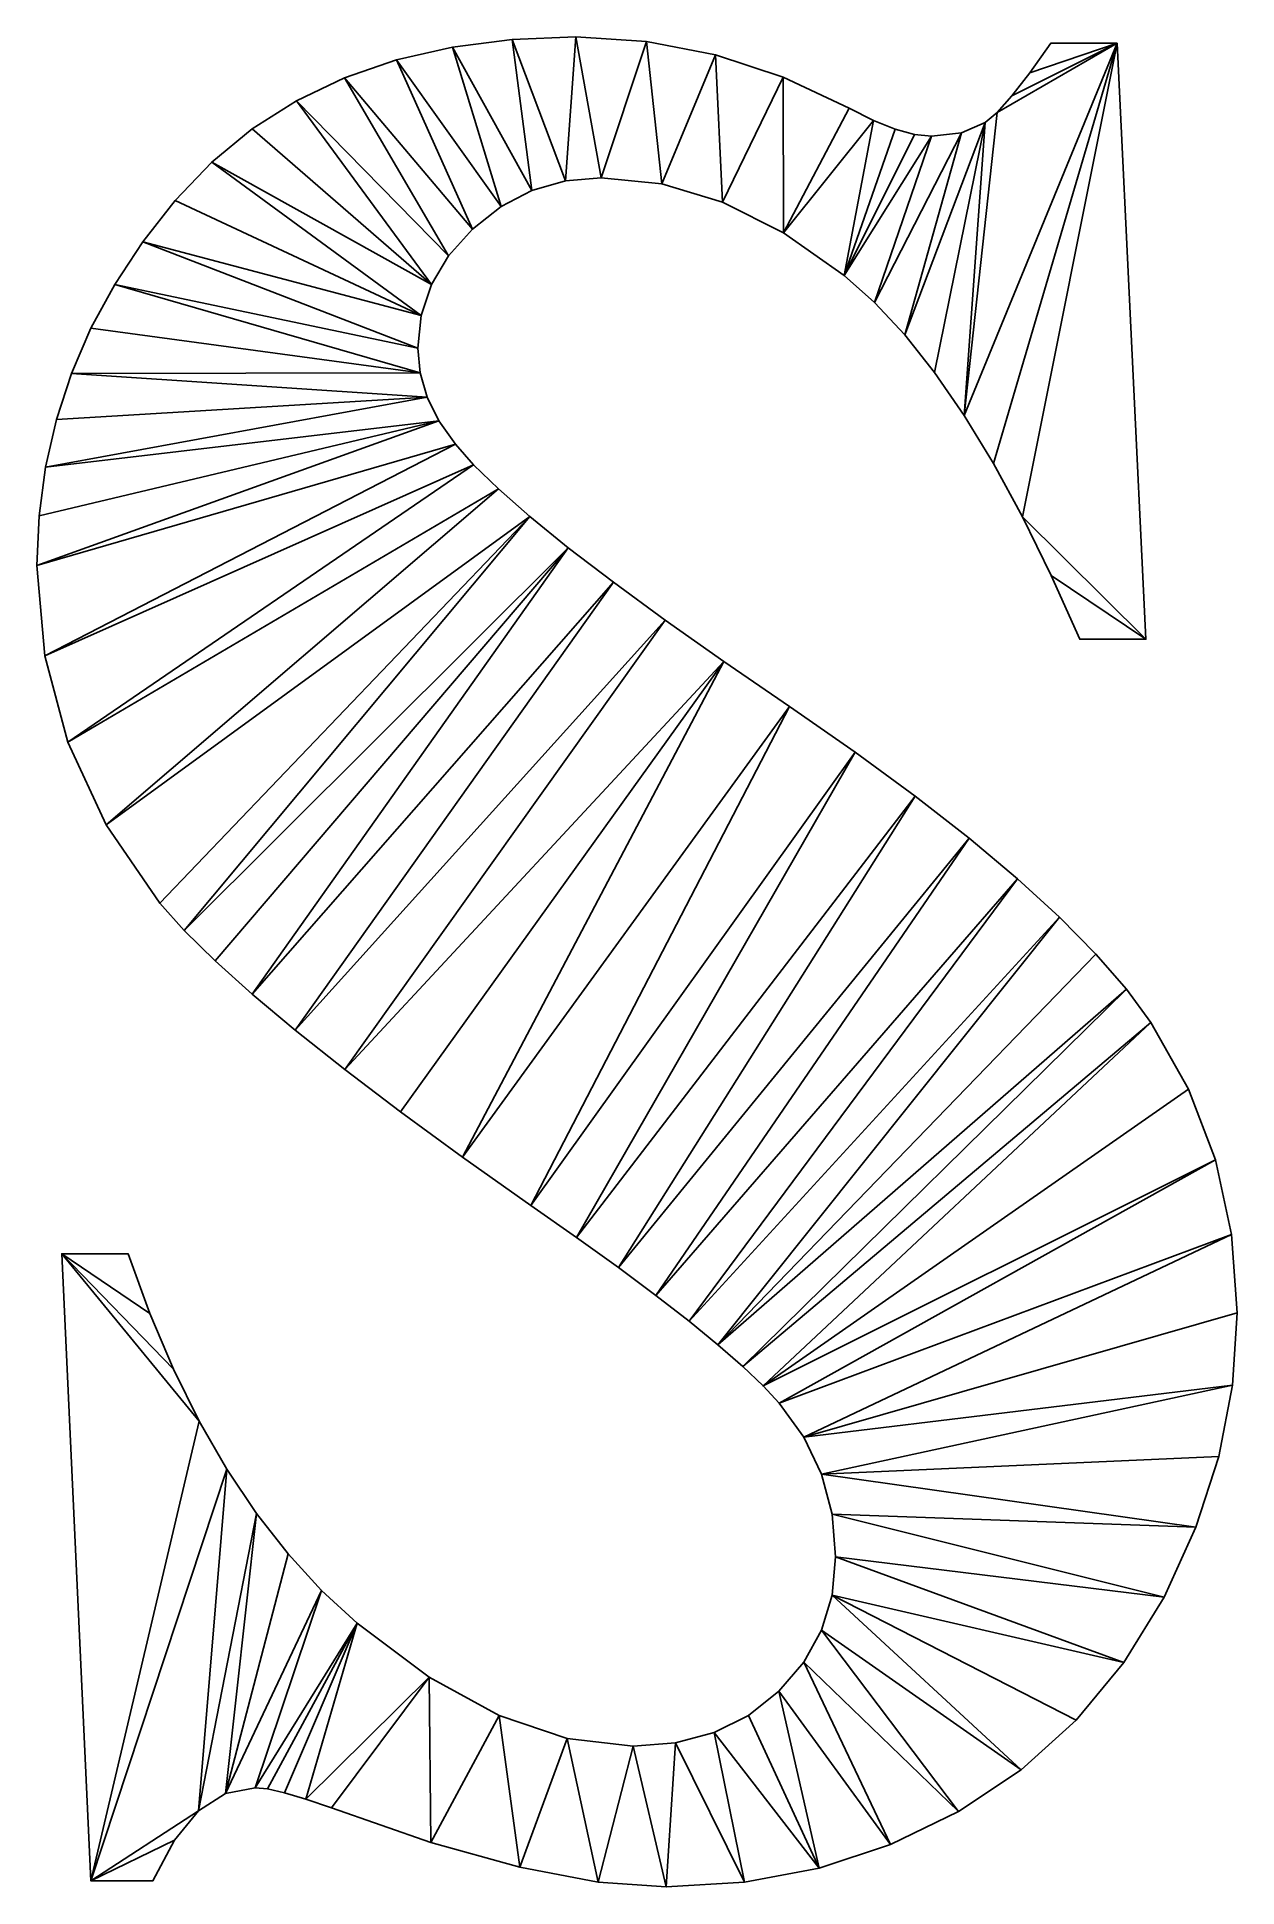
# Model space of a CAD drawing. Header units: metres. Extents: x 0.056 to 0.498, y -0.019 to 0.662.
import ezdxf

# ---------------------------------------------------------------- set-up
doc = ezdxf.new("R2010")
doc.units = ezdxf.units.M

msp = doc.modelspace()

# ---------------------------------------------------------------- meshes
at = {"layer": 'Armanisoft_0', "linetype": 'CONTINUOUS'}
mesh = msp.add_polyface(dxfattribs=at)
corners = [(0.075534, 0.555057), (0.196756, 0.538594), (0.068372, 0.53846), (0.084287, 0.571209), (0.195884, 0.547724), (0.094632, 0.586917), (0.197145, 0.559797), (0.106568, 0.602181), (0.120015, 0.616283), (0.200926, 0.571128), (0.134892, 0.628504), (0.151198, 0.638845), (0.207229, 0.581717), (0.168935, 0.647306), (0.216052, 0.591565), (0.188101, 0.653887), (0.226578, 0.599857), (0.208697, 0.658587), (0.237986, 0.60578), (0.230722, 0.661407), (0.068372, 0.53846, 0.229421), (0.199373, 0.529668, 0.229421), (0.196756, 0.538594, 0.229421), (0.075534, 0.555057, 0.229421), (0.084287, 0.571209, 0.229421), (0.195884, 0.547724, 0.229421), (0.094632, 0.586917, 0.229421), (0.197145, 0.559797, 0.229421), (0.106568, 0.602181, 0.229421), (0.120015, 0.616283, 0.229421), (0.200926, 0.571128, 0.229421), (0.134892, 0.628504, 0.229421), (0.151198, 0.638845, 0.229421), (0.207229, 0.581717, 0.229421), (0.168935, 0.647306, 0.229421), (0.216052, 0.591565, 0.229421), (0.188101, 0.653887, 0.229421), (0.226578, 0.599857, 0.229421), (0.208697, 0.658587, 0.229421), (0.237986, 0.60578, 0.229421), (0.230722, 0.661407, 0.229421), (0.226578, 0.599857), (0.237986, 0.60578), (0.237986, 0.60578, 0.229421), (0.226578, 0.599857, 0.229421), (0.216052, 0.591565), (0.216052, 0.591565, 0.229421), (0.207229, 0.581717), (0.207229, 0.581717, 0.229421), (0.200926, 0.571128), (0.200926, 0.571128, 0.229421), (0.197145, 0.559797), (0.197145, 0.559797, 0.229421), (0.195884, 0.547724), (0.195884, 0.547724, 0.229421), (0.196756, 0.538594), (0.196756, 0.538594, 0.229421), (0.075534, 0.555057), (0.068372, 0.53846), (0.068372, 0.53846, 0.229421), (0.075534, 0.555057, 0.229421), (0.084287, 0.571209), (0.084287, 0.571209, 0.229421), (0.094632, 0.586917), (0.094632, 0.586917, 0.229421), (0.106568, 0.602181), (0.106568, 0.602181, 0.229421), (0.120015, 0.616283), (0.120015, 0.616283, 0.229421), (0.134892, 0.628504), (0.134892, 0.628504, 0.229421), (0.151198, 0.638845), (0.151198, 0.638845, 0.229421), (0.168935, 0.647306), (0.168935, 0.647306, 0.229421), (0.188101, 0.653887), (0.188101, 0.653887, 0.229421), (0.208697, 0.658587), (0.208697, 0.658587, 0.229421), (0.230722, 0.661407), (0.230722, 0.661407, 0.229421)]
mesh.append_faces([[corners[k] for k in face] for face in [(0, 1, 2), (3, 4, 1), (3, 1, 0), (5, 6, 4), (5, 4, 3), (7, 6, 5), (8, 9, 6), (8, 6, 7), (10, 9, 8), (11, 12, 9), (11, 9, 10), (13, 14, 12), (13, 12, 11), (15, 16, 14), (15, 14, 13), (17, 18, 16), (17, 16, 15), (19, 18, 17), (20, 21, 22), (23, 20, 22), (24, 22, 25), (24, 23, 22), (26, 25, 27), (26, 24, 25), (28, 26, 27), (29, 27, 30), (29, 28, 27), (31, 29, 30), (32, 30, 33), (32, 31, 30), (34, 33, 35), (34, 32, 33), (36, 35, 37), (36, 34, 35), (38, 37, 39), (38, 36, 37), (40, 38, 39), (41, 42, 43, 44), (45, 41, 44, 46), (47, 45, 46, 48), (49, 47, 48, 50), (51, 49, 50, 52), (53, 51, 52, 54), (55, 53, 54, 56), (57, 58, 59, 60), (61, 57, 60, 62), (63, 61, 62, 64), (65, 63, 64, 66), (67, 65, 66, 68), (69, 67, 68, 70), (71, 69, 70, 72), (73, 71, 72, 74), (75, 73, 74, 76), (77, 75, 76, 78), (79, 77, 78, 80)]])
mesh = msp.add_polyface(dxfattribs=at)
corners = [(0.230722, 0.661407), (0.250276, 0.609334), (0.237986, 0.60578), (0.254178, 0.662348), (0.263449, 0.610518), (0.280173, 0.660707), (0.285807, 0.608267), (0.30562, 0.655784), (0.308192, 0.601512), (0.33052, 0.647579), (0.330605, 0.590254), (0.354873, 0.636092), (0.363773, 0.631573), (0.371783, 0.628345), (0.353045, 0.574494), (0.378904, 0.626408), (0.385135, 0.625762), (0.409337, 0.634572), (0.453506, 0.660061), (0.397184, 0.522995), (0.414806, 0.640686), (0.421399, 0.649182), (0.429116, 0.660061), (0.230722, 0.661407, 0.229421), (0.237986, 0.60578, 0.229421), (0.250276, 0.609334, 0.229421), (0.254178, 0.662348, 0.229421), (0.263449, 0.610518, 0.229421), (0.280173, 0.660707, 0.229421), (0.285807, 0.608267, 0.229421), (0.30562, 0.655784, 0.229421), (0.308192, 0.601512, 0.229421), (0.33052, 0.647579, 0.229421), (0.330605, 0.590254, 0.229421), (0.354873, 0.636092, 0.229421), (0.363773, 0.631573, 0.229421), (0.371783, 0.628345, 0.229421), (0.353045, 0.574494, 0.229421), (0.378904, 0.626408, 0.229421), (0.385135, 0.625762, 0.229421), (0.409337, 0.634572, 0.229421), (0.397184, 0.522995, 0.229421), (0.453506, 0.660061, 0.229421), (0.414806, 0.640686, 0.229421), (0.421399, 0.649182, 0.229421), (0.429116, 0.660061, 0.229421), (0.263449, 0.610518), (0.285807, 0.608267), (0.285807, 0.608267, 0.229421), (0.263449, 0.610518, 0.229421), (0.250276, 0.609334), (0.250276, 0.609334, 0.229421), (0.237986, 0.60578), (0.237986, 0.60578, 0.229421), (0.254178, 0.662348), (0.230722, 0.661407), (0.230722, 0.661407, 0.229421), (0.254178, 0.662348, 0.229421), (0.280173, 0.660707), (0.280173, 0.660707, 0.229421), (0.30562, 0.655784), (0.30562, 0.655784, 0.229421), (0.33052, 0.647579), (0.33052, 0.647579, 0.229421), (0.354873, 0.636092), (0.354873, 0.636092, 0.229421), (0.363773, 0.631573), (0.363773, 0.631573, 0.229421), (0.371783, 0.628345), (0.371783, 0.628345, 0.229421), (0.378904, 0.626408), (0.378904, 0.626408, 0.229421), (0.385135, 0.625762), (0.385135, 0.625762, 0.229421), (0.396243, 0.627032), (0.396243, 0.627032, 0.229421), (0.404991, 0.630841), (0.404991, 0.630841, 0.229421), (0.409337, 0.634572), (0.409337, 0.634572, 0.229421), (0.414806, 0.640686), (0.414806, 0.640686, 0.229421), (0.421399, 0.649182), (0.421399, 0.649182, 0.229421), (0.429116, 0.660061), (0.429116, 0.660061, 0.229421), (0.453506, 0.660061), (0.453506, 0.660061, 0.229421)]
mesh.append_faces([[corners[k] for k in face] for face in [(0, 1, 2), (3, 4, 1), (3, 1, 0), (5, 6, 4), (5, 4, 3), (7, 8, 6), (7, 6, 5), (9, 10, 8), (9, 8, 7), (11, 10, 9), (12, 10, 11), (13, 14, 12), (15, 14, 13), (16, 14, 15), (17, 18, 19), (20, 18, 17), (21, 18, 20), (22, 18, 21), (23, 24, 25), (26, 25, 27), (26, 23, 25), (28, 27, 29), (28, 26, 27), (30, 29, 31), (30, 28, 29), (32, 31, 33), (32, 30, 31), (34, 32, 33), (35, 34, 33), (36, 35, 37), (38, 36, 37), (39, 38, 37), (40, 41, 42), (43, 40, 42), (44, 43, 42), (45, 44, 42), (46, 47, 48, 49), (50, 46, 49, 51), (52, 50, 51, 53), (54, 55, 56, 57), (58, 54, 57, 59), (60, 58, 59, 61), (62, 60, 61, 63), (64, 62, 63, 65), (66, 64, 65, 67), (68, 66, 67, 69), (70, 68, 69, 71), (72, 70, 71, 73), (74, 72, 73, 75), (76, 74, 75, 77), (78, 76, 77, 79), (80, 78, 79, 81), (82, 80, 81, 83), (84, 82, 83, 85), (86, 84, 85, 87)]])
mesh = msp.add_polyface(dxfattribs=at)
corners = [(0.42928, 0.464062), (0.464177, 0.440549), (0.439787, 0.440549), (0.418677, 0.48564), (0.453506, 0.660061), (0.407978, 0.505285), (0.397184, 0.522995), (0.237511, 0.231957), (0.332817, 0.415748), (0.357083, 0.398915), (0.212384, 0.24975), (0.30871, 0.432272), (0.169028, 0.282014), (0.287098, 0.447529), (0.363773, 0.631573), (0.353045, 0.574494), (0.330605, 0.590254), (0.385135, 0.625762), (0.364223, 0.56452), (0.396243, 0.627032), (0.375306, 0.552613), (0.404991, 0.630841), (0.386293, 0.538771), (0.409337, 0.634572), (0.42928, 0.464062, 0.229421), (0.439787, 0.440549, 0.229421), (0.464177, 0.440549, 0.229421), (0.418677, 0.48564, 0.229421), (0.453506, 0.660061, 0.229421), (0.407978, 0.505285, 0.229421), (0.397184, 0.522995, 0.229421), (0.237511, 0.231957, 0.229421), (0.357083, 0.398915, 0.229421), (0.332817, 0.415748, 0.229421), (0.212384, 0.24975, 0.229421), (0.30871, 0.432272, 0.229421), (0.169028, 0.282014, 0.229421), (0.287098, 0.447529, 0.229421), (0.363773, 0.631573, 0.229421), (0.330605, 0.590254, 0.229421), (0.353045, 0.574494, 0.229421), (0.385135, 0.625762, 0.229421), (0.364223, 0.56452, 0.229421), (0.396243, 0.627032, 0.229421), (0.375306, 0.552613, 0.229421), (0.404991, 0.630841, 0.229421), (0.386293, 0.538771, 0.229421), (0.409337, 0.634572, 0.229421), (0.464177, 0.440549), (0.453506, 0.660061), (0.453506, 0.660061, 0.229421), (0.464177, 0.440549, 0.229421), (0.439787, 0.440549), (0.439787, 0.440549, 0.229421), (0.42928, 0.464062), (0.42928, 0.464062, 0.229421), (0.418677, 0.48564), (0.418677, 0.48564, 0.229421), (0.407978, 0.505285), (0.407978, 0.505285, 0.229421), (0.397184, 0.522995), (0.397184, 0.522995, 0.229421), (0.386293, 0.538771), (0.386293, 0.538771, 0.229421), (0.375306, 0.552613), (0.375306, 0.552613, 0.229421), (0.364223, 0.56452), (0.364223, 0.56452, 0.229421), (0.353045, 0.574494), (0.353045, 0.574494, 0.229421), (0.330605, 0.590254), (0.330605, 0.590254, 0.229421), (0.308192, 0.601512), (0.308192, 0.601512, 0.229421), (0.285807, 0.608267), (0.285807, 0.608267, 0.229421), (0.251362, 0.474236), (0.237238, 0.485687), (0.237238, 0.485687, 0.229421), (0.251362, 0.474236, 0.229421), (0.267983, 0.461517), (0.267983, 0.461517, 0.229421), (0.287098, 0.447529), (0.287098, 0.447529, 0.229421), (0.30871, 0.432272), (0.30871, 0.432272, 0.229421), (0.332817, 0.415748), (0.332817, 0.415748, 0.229421), (0.357083, 0.398915), (0.357083, 0.398915, 0.229421), (0.379171, 0.382736), (0.379171, 0.382736, 0.229421), (0.399082, 0.367211), (0.399082, 0.367211, 0.229421), (0.416815, 0.352339), (0.416815, 0.352339, 0.229421), (0.432371, 0.338121), (0.432371, 0.338121, 0.229421)]
mesh.append_faces([[corners[k] for k in face] for face in [(0, 1, 2), (3, 4, 1), (3, 1, 0), (5, 4, 3), (6, 4, 5), (7, 8, 9), (10, 11, 8), (12, 13, 11), (14, 15, 16), (17, 18, 15), (19, 20, 18), (19, 18, 17), (21, 6, 22), (21, 22, 20), (21, 20, 19), (23, 6, 21), (24, 25, 26), (27, 26, 28), (27, 24, 26), (29, 27, 28), (30, 29, 28), (31, 32, 33), (34, 33, 35), (36, 35, 37), (38, 39, 40), (41, 40, 42), (43, 42, 44), (43, 41, 42), (45, 46, 30), (45, 44, 46), (45, 43, 44), (47, 45, 30), (48, 49, 50, 51), (52, 48, 51, 53), (54, 52, 53, 55), (56, 54, 55, 57), (58, 56, 57, 59), (60, 58, 59, 61), (62, 60, 61, 63), (64, 62, 63, 65), (66, 64, 65, 67), (68, 66, 67, 69), (70, 68, 69, 71), (72, 70, 71, 73), (74, 72, 73, 75), (76, 77, 78, 79), (80, 76, 79, 81), (82, 80, 81, 83), (84, 82, 83, 85), (86, 84, 85, 87), (88, 86, 87, 89), (90, 88, 89, 91), (92, 90, 91, 93), (94, 92, 93, 95), (96, 94, 95, 97)]])
mesh = msp.add_polyface(dxfattribs=at)
corners = [(0.150798, 0.296484), (0.267983, 0.461517), (0.287098, 0.447529), (0.134867, 0.309846), (0.251362, 0.474236), (0.121235, 0.3221), (0.109901, 0.333246), (0.237238, 0.485687), (0.100867, 0.343284), (0.08108, 0.372195), (0.225609, 0.49587), (0.066947, 0.402557), (0.216476, 0.504784), (0.058467, 0.434369), (0.209838, 0.512429), (0.05564, 0.467631), (0.203733, 0.520947), (0.056436, 0.486005), (0.058823, 0.503934), (0.199373, 0.529668), (0.062802, 0.521419), (0.068372, 0.53846), (0.196756, 0.538594), (0.150798, 0.296484, 0.229421), (0.287098, 0.447529, 0.229421), (0.267983, 0.461517, 0.229421), (0.134867, 0.309846, 0.229421), (0.251362, 0.474236, 0.229421), (0.121235, 0.3221, 0.229421), (0.109901, 0.333246, 0.229421), (0.237238, 0.485687, 0.229421), (0.100867, 0.343284, 0.229421), (0.08108, 0.372195, 0.229421), (0.225609, 0.49587, 0.229421), (0.066947, 0.402557, 0.229421), (0.216476, 0.504784, 0.229421), (0.058467, 0.434369, 0.229421), (0.209838, 0.512429, 0.229421), (0.05564, 0.467631, 0.229421), (0.203733, 0.520947, 0.229421), (0.056436, 0.486005, 0.229421), (0.058823, 0.503934, 0.229421), (0.199373, 0.529668, 0.229421), (0.062802, 0.521419, 0.229421), (0.068372, 0.53846, 0.229421), (0.199373, 0.529668), (0.196756, 0.538594), (0.196756, 0.538594, 0.229421), (0.199373, 0.529668, 0.229421), (0.203733, 0.520947), (0.203733, 0.520947, 0.229421), (0.209838, 0.512429), (0.209838, 0.512429, 0.229421), (0.216476, 0.504784), (0.216476, 0.504784, 0.229421), (0.225609, 0.49587), (0.225609, 0.49587, 0.229421), (0.237238, 0.485687), (0.237238, 0.485687, 0.229421), (0.08108, 0.372195), (0.100867, 0.343284), (0.100867, 0.343284, 0.229421), (0.08108, 0.372195, 0.229421), (0.066947, 0.402557), (0.066947, 0.402557, 0.229421), (0.058467, 0.434369), (0.058467, 0.434369, 0.229421), (0.05564, 0.467631), (0.05564, 0.467631, 0.229421), (0.056436, 0.486005), (0.056436, 0.486005, 0.229421), (0.058823, 0.503934), (0.058823, 0.503934, 0.229421), (0.062802, 0.521419), (0.062802, 0.521419, 0.229421), (0.068372, 0.53846), (0.068372, 0.53846, 0.229421)]
mesh.append_faces([[corners[k] for k in face] for face in [(0, 1, 2), (3, 4, 1), (3, 1, 0), (5, 4, 3), (6, 7, 4), (6, 4, 5), (8, 7, 6), (9, 10, 7), (9, 7, 8), (11, 12, 10), (11, 10, 9), (13, 14, 12), (13, 12, 11), (15, 16, 14), (15, 14, 13), (17, 16, 15), (18, 19, 16), (18, 16, 17), (20, 19, 18), (21, 22, 19), (21, 19, 20), (23, 24, 25), (26, 25, 27), (26, 23, 25), (28, 26, 27), (29, 27, 30), (29, 28, 27), (31, 29, 30), (32, 30, 33), (32, 31, 30), (34, 33, 35), (34, 32, 33), (36, 35, 37), (36, 34, 35), (38, 37, 39), (38, 36, 37), (40, 38, 39), (41, 39, 42), (41, 40, 39), (43, 41, 42), (44, 43, 42), (45, 46, 47, 48), (49, 45, 48, 50), (51, 49, 50, 52), (53, 51, 52, 54), (55, 53, 54, 56), (57, 55, 56, 58), (59, 60, 61, 62), (63, 59, 62, 64), (65, 63, 64, 66), (67, 65, 66, 68), (69, 67, 68, 70), (71, 69, 70, 72), (73, 71, 72, 74), (75, 73, 74, 76)]])
mesh = msp.add_polyface(dxfattribs=at)
corners = [(0.097208, 0.19221), (0.064787, 0.214177), (0.089177, 0.214177), (0.105958, 0.171661), (0.115428, 0.152528), (0.075457, -0.016768), (0.125619, 0.134813), (0.136529, 0.118515), (0.115188, 0.008956), (0.148159, 0.103635), (0.125091, 0.015387), (0.160509, 0.090171), (0.173579, 0.078125), (0.135975, 0.01753), (0.254443, 0.220147), (0.379171, 0.382736), (0.269809, 0.20911), (0.237511, 0.231957), (0.357083, 0.398915), (0.212384, 0.24975), (0.332817, 0.415748), (0.189556, 0.266436), (0.30871, 0.432272), (0.169028, 0.282014), (0.150798, 0.296484), (0.287098, 0.447529), (0.097208, 0.19221, 0.229421), (0.089177, 0.214177, 0.229421), (0.064787, 0.214177, 0.229421), (0.105958, 0.171661, 0.229421), (0.115428, 0.152528, 0.229421), (0.075457, -0.016768, 0.229421), (0.125619, 0.134813, 0.229421), (0.136529, 0.118515, 0.229421), (0.115188, 0.008956, 0.229421), (0.148159, 0.103635, 0.229421), (0.125091, 0.015387, 0.229421), (0.160509, 0.090171, 0.229421), (0.173579, 0.078125, 0.229421), (0.135975, 0.01753, 0.229421), (0.254443, 0.220147, 0.229421), (0.269809, 0.20911, 0.229421), (0.379171, 0.382736, 0.229421), (0.237511, 0.231957, 0.229421), (0.357083, 0.398915, 0.229421), (0.212384, 0.24975, 0.229421), (0.332817, 0.415748, 0.229421), (0.189556, 0.266436, 0.229421), (0.30871, 0.432272, 0.229421), (0.169028, 0.282014, 0.229421), (0.150798, 0.296484, 0.229421), (0.287098, 0.447529, 0.229421), (0.064787, 0.214177), (0.075457, -0.016768), (0.075457, -0.016768, 0.229421), (0.064787, 0.214177, 0.229421), (0.089177, 0.214177), (0.089177, 0.214177, 0.229421), (0.097208, 0.19221), (0.097208, 0.19221, 0.229421), (0.105958, 0.171661), (0.105958, 0.171661, 0.229421), (0.115428, 0.152528), (0.115428, 0.152528, 0.229421), (0.125619, 0.134813), (0.125619, 0.134813, 0.229421), (0.136529, 0.118515), (0.136529, 0.118515, 0.229421), (0.148159, 0.103635), (0.148159, 0.103635, 0.229421), (0.160509, 0.090171), (0.160509, 0.090171, 0.229421), (0.173579, 0.078125), (0.173579, 0.078125, 0.229421), (0.200077, 0.058284), (0.200077, 0.058284, 0.229421), (0.225851, 0.044112), (0.225851, 0.044112, 0.229421), (0.295841, 0.189356), (0.306508, 0.180639), (0.306508, 0.180639, 0.229421), (0.295841, 0.189356, 0.229421), (0.283608, 0.198846), (0.283608, 0.198846, 0.229421), (0.269809, 0.20911), (0.269809, 0.20911, 0.229421), (0.254443, 0.220147), (0.254443, 0.220147, 0.229421), (0.237511, 0.231957), (0.237511, 0.231957, 0.229421), (0.212384, 0.24975), (0.212384, 0.24975, 0.229421), (0.189556, 0.266436), (0.189556, 0.266436, 0.229421), (0.169028, 0.282014), (0.169028, 0.282014, 0.229421), (0.150798, 0.296484), (0.150798, 0.296484, 0.229421), (0.134867, 0.309846), (0.134867, 0.309846, 0.229421), (0.121235, 0.3221), (0.121235, 0.3221, 0.229421), (0.109901, 0.333246), (0.109901, 0.333246, 0.229421), (0.100867, 0.343284), (0.100867, 0.343284, 0.229421)]
mesh.append_faces([[corners[k] for k in face] for face in [(0, 1, 2), (3, 1, 0), (4, 5, 1), (4, 1, 3), (6, 5, 4), (7, 8, 6), (9, 10, 7), (11, 10, 9), (12, 13, 11), (14, 15, 16), (17, 18, 14), (19, 20, 17), (21, 22, 19), (23, 22, 21), (24, 25, 23), (26, 27, 28), (29, 26, 28), (30, 28, 31), (30, 29, 28), (32, 30, 31), (33, 32, 34), (35, 33, 36), (37, 35, 36), (38, 37, 39), (40, 41, 42), (43, 40, 44), (45, 43, 46), (47, 45, 48), (49, 47, 48), (50, 49, 51), (52, 53, 54, 55), (56, 52, 55, 57), (58, 56, 57, 59), (60, 58, 59, 61), (62, 60, 61, 63), (64, 62, 63, 65), (66, 64, 65, 67), (68, 66, 67, 69), (70, 68, 69, 71), (72, 70, 71, 73), (74, 72, 73, 75), (76, 74, 75, 77), (78, 79, 80, 81), (82, 78, 81, 83), (84, 82, 83, 85), (86, 84, 85, 87), (88, 86, 87, 89), (90, 88, 89, 91), (92, 90, 91, 93), (94, 92, 93, 95), (96, 94, 95, 97), (98, 96, 97, 99), (100, 98, 99, 101), (102, 100, 101, 103), (104, 102, 103, 105)]])
mesh = msp.add_polyface(dxfattribs=at)
corners = [(0.344663, 0.132957), (0.496033, 0.165826), (0.49099, 0.139502), (0.338182, 0.146576), (0.49573, 0.221334), (0.497713, 0.19244), (0.32911, 0.159128), (0.489779, 0.248789), (0.323142, 0.165525), (0.465974, 0.299388), (0.47986, 0.274808), (0.315608, 0.172695), (0.456951, 0.311645), (0.306508, 0.180639), (0.432371, 0.338121), (0.44575, 0.324557), (0.295841, 0.189356), (0.416815, 0.352339), (0.283608, 0.198846), (0.399082, 0.367211), (0.269809, 0.20911), (0.379171, 0.382736), (0.254443, 0.220147), (0.357083, 0.398915), (0.344663, 0.132957, 0.229421), (0.49099, 0.139502, 0.229421), (0.496033, 0.165826, 0.229421), (0.338182, 0.146576, 0.229421), (0.497713, 0.19244, 0.229421), (0.49573, 0.221334, 0.229421), (0.32911, 0.159128, 0.229421), (0.489779, 0.248789, 0.229421), (0.323142, 0.165525, 0.229421), (0.47986, 0.274808, 0.229421), (0.465974, 0.299388, 0.229421), (0.315608, 0.172695, 0.229421), (0.456951, 0.311645, 0.229421), (0.306508, 0.180639, 0.229421), (0.44575, 0.324557, 0.229421), (0.432371, 0.338121, 0.229421), (0.295841, 0.189356, 0.229421), (0.416815, 0.352339, 0.229421), (0.283608, 0.198846, 0.229421), (0.399082, 0.367211, 0.229421), (0.269809, 0.20911, 0.229421), (0.379171, 0.382736, 0.229421), (0.254443, 0.220147, 0.229421), (0.357083, 0.398915, 0.229421), (0.44575, 0.324557), (0.432371, 0.338121), (0.432371, 0.338121, 0.229421), (0.44575, 0.324557, 0.229421), (0.456951, 0.311645), (0.456951, 0.311645, 0.229421), (0.465974, 0.299388), (0.465974, 0.299388, 0.229421), (0.47986, 0.274808), (0.47986, 0.274808, 0.229421), (0.489779, 0.248789), (0.489779, 0.248789, 0.229421), (0.49573, 0.221334), (0.49573, 0.221334, 0.229421), (0.497713, 0.19244), (0.497713, 0.19244, 0.229421), (0.496033, 0.165826), (0.496033, 0.165826, 0.229421), (0.49099, 0.139502), (0.49099, 0.139502, 0.229421), (0.32911, 0.159128), (0.338182, 0.146576), (0.338182, 0.146576, 0.229421), (0.32911, 0.159128, 0.229421), (0.323142, 0.165525), (0.323142, 0.165525, 0.229421), (0.315608, 0.172695), (0.315608, 0.172695, 0.229421), (0.306508, 0.180639), (0.306508, 0.180639, 0.229421)]
mesh.append_faces([[corners[k] for k in face] for face in [(0, 1, 2), (3, 4, 5), (3, 5, 1), (3, 1, 0), (6, 7, 4), (6, 4, 3), (8, 9, 10), (8, 10, 7), (8, 7, 6), (11, 12, 9), (11, 9, 8), (13, 14, 15), (13, 15, 12), (13, 12, 11), (16, 17, 14), (16, 14, 13), (18, 19, 17), (18, 17, 16), (20, 21, 19), (20, 19, 18), (22, 23, 21), (24, 25, 26), (27, 28, 29), (27, 26, 28), (27, 24, 26), (30, 29, 31), (30, 27, 29), (32, 33, 34), (32, 31, 33), (32, 30, 31), (35, 34, 36), (35, 32, 34), (37, 38, 39), (37, 36, 38), (37, 35, 36), (40, 39, 41), (40, 37, 39), (42, 41, 43), (42, 40, 41), (44, 43, 45), (44, 42, 43), (46, 45, 47), (48, 49, 50, 51), (52, 48, 51, 53), (54, 52, 53, 55), (56, 54, 55, 57), (58, 56, 57, 59), (60, 58, 59, 61), (62, 60, 61, 63), (64, 62, 63, 65), (66, 64, 65, 67), (68, 69, 70, 71), (72, 68, 71, 73), (74, 72, 73, 75), (76, 74, 75, 77)]])
mesh = msp.add_polyface(dxfattribs=at)
corners = [(0.305071, 0.037837), (0.3438, -0.012107), (0.316244, -0.017318), (0.290896, 0.03404), (0.317755, 0.044164), (0.32895, 0.053023), (0.370094, -0.003423), (0.338092, 0.06371), (0.395125, 0.008735), (0.344623, 0.075523), (0.418156, 0.024093), (0.348541, 0.088461), (0.456003, 0.063588), (0.438449, 0.042378), (0.349848, 0.102524), (0.470819, 0.087724), (0.348551, 0.118274), (0.482586, 0.113468), (0.344663, 0.132957), (0.49099, 0.139502), (0.305071, 0.037837, 0.229421), (0.316244, -0.017318, 0.229421), (0.3438, -0.012107, 0.229421), (0.290896, 0.03404, 0.229421), (0.317755, 0.044164, 0.229421), (0.32895, 0.053023, 0.229421), (0.370094, -0.003423, 0.229421), (0.338092, 0.06371, 0.229421), (0.395125, 0.008735, 0.229421), (0.344623, 0.075523, 0.229421), (0.418156, 0.024093, 0.229421), (0.348541, 0.088461, 0.229421), (0.438449, 0.042378, 0.229421), (0.456003, 0.063588, 0.229421), (0.349848, 0.102524, 0.229421), (0.470819, 0.087724, 0.229421), (0.348551, 0.118274, 0.229421), (0.482586, 0.113468, 0.229421), (0.344663, 0.132957, 0.229421), (0.49099, 0.139502, 0.229421), (0.482586, 0.113468), (0.49099, 0.139502), (0.49099, 0.139502, 0.229421), (0.482586, 0.113468, 0.229421), (0.470819, 0.087724), (0.470819, 0.087724, 0.229421), (0.456003, 0.063588), (0.456003, 0.063588, 0.229421), (0.438449, 0.042378), (0.438449, 0.042378, 0.229421), (0.418156, 0.024093), (0.418156, 0.024093, 0.229421), (0.395125, 0.008735), (0.395125, 0.008735, 0.229421), (0.370094, -0.003423), (0.370094, -0.003423, 0.229421), (0.3438, -0.012107), (0.3438, -0.012107, 0.229421), (0.316244, -0.017318), (0.316244, -0.017318, 0.229421), (0.287426, -0.019055), (0.287426, -0.019055, 0.229421), (0.317755, 0.044164), (0.305071, 0.037837), (0.305071, 0.037837, 0.229421), (0.317755, 0.044164, 0.229421), (0.32895, 0.053023), (0.32895, 0.053023, 0.229421), (0.338092, 0.06371), (0.338092, 0.06371, 0.229421), (0.344623, 0.075523), (0.344623, 0.075523, 0.229421), (0.348541, 0.088461), (0.348541, 0.088461, 0.229421), (0.349848, 0.102524), (0.349848, 0.102524, 0.229421), (0.348551, 0.118274), (0.348551, 0.118274, 0.229421), (0.344663, 0.132957), (0.344663, 0.132957, 0.229421), (0.338182, 0.146576), (0.338182, 0.146576, 0.229421)]
mesh.append_faces([[corners[k] for k in face] for face in [(0, 1, 2), (0, 2, 3), (4, 1, 0), (5, 6, 1), (5, 1, 4), (7, 8, 6), (7, 6, 5), (9, 10, 8), (9, 8, 7), (11, 12, 13), (11, 13, 10), (11, 10, 9), (14, 15, 12), (14, 12, 11), (16, 17, 15), (16, 15, 14), (18, 19, 17), (18, 17, 16), (20, 21, 22), (20, 23, 21), (24, 20, 22), (25, 22, 26), (25, 24, 22), (27, 26, 28), (27, 25, 26), (29, 28, 30), (29, 27, 28), (31, 32, 33), (31, 30, 32), (31, 29, 30), (34, 33, 35), (34, 31, 33), (36, 35, 37), (36, 34, 35), (38, 37, 39), (38, 36, 37), (40, 41, 42, 43), (44, 40, 43, 45), (46, 44, 45, 47), (48, 46, 47, 49), (50, 48, 49, 51), (52, 50, 51, 53), (54, 52, 53, 55), (56, 54, 55, 57), (58, 56, 57, 59), (60, 58, 59, 61), (62, 63, 64, 65), (66, 62, 65, 67), (68, 66, 67, 69), (70, 68, 69, 71), (72, 70, 71, 73), (74, 72, 73, 75), (76, 74, 75, 77), (78, 76, 77, 79), (80, 78, 79, 81)]])
mesh = msp.add_polyface(dxfattribs=at)
corners = [(0.075457, -0.016768), (0.115188, 0.008956), (0.106265, -0.001763), (0.098323, -0.016768), (0.125619, 0.134813), (0.136529, 0.118515), (0.125091, 0.015387), (0.160509, 0.090171), (0.135975, 0.01753), (0.173579, 0.078125), (0.154673, 0.013331), (0.146813, 0.015664), (0.14058, 0.017064), (0.200077, 0.058284), (0.200736, -0.002675), (0.164161, 0.010065), (0.225851, 0.044112), (0.233472, -0.011775), (0.250903, 0.035609), (0.262368, -0.017235), (0.27523, 0.032774), (0.287426, -0.019055), (0.290896, 0.03404), (0.316244, -0.017318), (0.075457, -0.016768, 0.229421), (0.106265, -0.001763, 0.229421), (0.115188, 0.008956, 0.229421), (0.098323, -0.016768, 0.229421), (0.125619, 0.134813, 0.229421), (0.136529, 0.118515, 0.229421), (0.125091, 0.015387, 0.229421), (0.160509, 0.090171, 0.229421), (0.135975, 0.01753, 0.229421), (0.173579, 0.078125, 0.229421), (0.146813, 0.015664, 0.229421), (0.154673, 0.013331, 0.229421), (0.14058, 0.017064, 0.229421), (0.200077, 0.058284, 0.229421), (0.164161, 0.010065, 0.229421), (0.200736, -0.002675, 0.229421), (0.225851, 0.044112, 0.229421), (0.233472, -0.011775, 0.229421), (0.250903, 0.035609, 0.229421), (0.262368, -0.017235, 0.229421), (0.27523, 0.032774, 0.229421), (0.287426, -0.019055, 0.229421), (0.290896, 0.03404, 0.229421), (0.316244, -0.017318, 0.229421), (0.262368, -0.017235), (0.287426, -0.019055), (0.287426, -0.019055, 0.229421), (0.262368, -0.017235, 0.229421), (0.233472, -0.011775), (0.233472, -0.011775, 0.229421), (0.200736, -0.002675), (0.200736, -0.002675, 0.229421), (0.164161, 0.010065), (0.164161, 0.010065, 0.229421), (0.154673, 0.013331), (0.154673, 0.013331, 0.229421), (0.146813, 0.015664), (0.146813, 0.015664, 0.229421), (0.14058, 0.017064), (0.14058, 0.017064, 0.229421), (0.135975, 0.01753), (0.135975, 0.01753, 0.229421), (0.125091, 0.015387), (0.125091, 0.015387, 0.229421), (0.115188, 0.008956), (0.115188, 0.008956, 0.229421), (0.106265, -0.001763), (0.106265, -0.001763, 0.229421), (0.098323, -0.016768), (0.098323, -0.016768, 0.229421), (0.075457, -0.016768), (0.075457, -0.016768, 0.229421), (0.250903, 0.035609), (0.225851, 0.044112), (0.225851, 0.044112, 0.229421), (0.250903, 0.035609, 0.229421), (0.27523, 0.032774), (0.27523, 0.032774, 0.229421), (0.290896, 0.03404), (0.290896, 0.03404, 0.229421), (0.305071, 0.037837), (0.305071, 0.037837, 0.229421)]
mesh.append_faces([[corners[k] for k in face] for face in [(0, 1, 2), (0, 2, 3), (4, 1, 0), (5, 6, 1), (7, 8, 6), (9, 10, 11), (9, 11, 12), (9, 12, 8), (13, 14, 15), (13, 15, 10), (13, 10, 9), (16, 17, 14), (16, 14, 13), (18, 19, 17), (18, 17, 16), (20, 21, 19), (20, 19, 18), (22, 23, 21), (22, 21, 20), (24, 25, 26), (24, 27, 25), (28, 24, 26), (29, 26, 30), (31, 30, 32), (33, 34, 35), (33, 36, 34), (33, 32, 36), (37, 38, 39), (37, 35, 38), (37, 33, 35), (40, 39, 41), (40, 37, 39), (42, 41, 43), (42, 40, 41), (44, 43, 45), (44, 42, 43), (46, 45, 47), (46, 44, 45), (48, 49, 50, 51), (52, 48, 51, 53), (54, 52, 53, 55), (56, 54, 55, 57), (58, 56, 57, 59), (60, 58, 59, 61), (62, 60, 61, 63), (64, 62, 63, 65), (66, 64, 65, 67), (68, 66, 67, 69), (70, 68, 69, 71), (72, 70, 71, 73), (74, 72, 73, 75), (76, 77, 78, 79), (80, 76, 79, 81), (82, 80, 81, 83), (84, 82, 83, 85)]])

doc.saveas('drawing.dxf')
